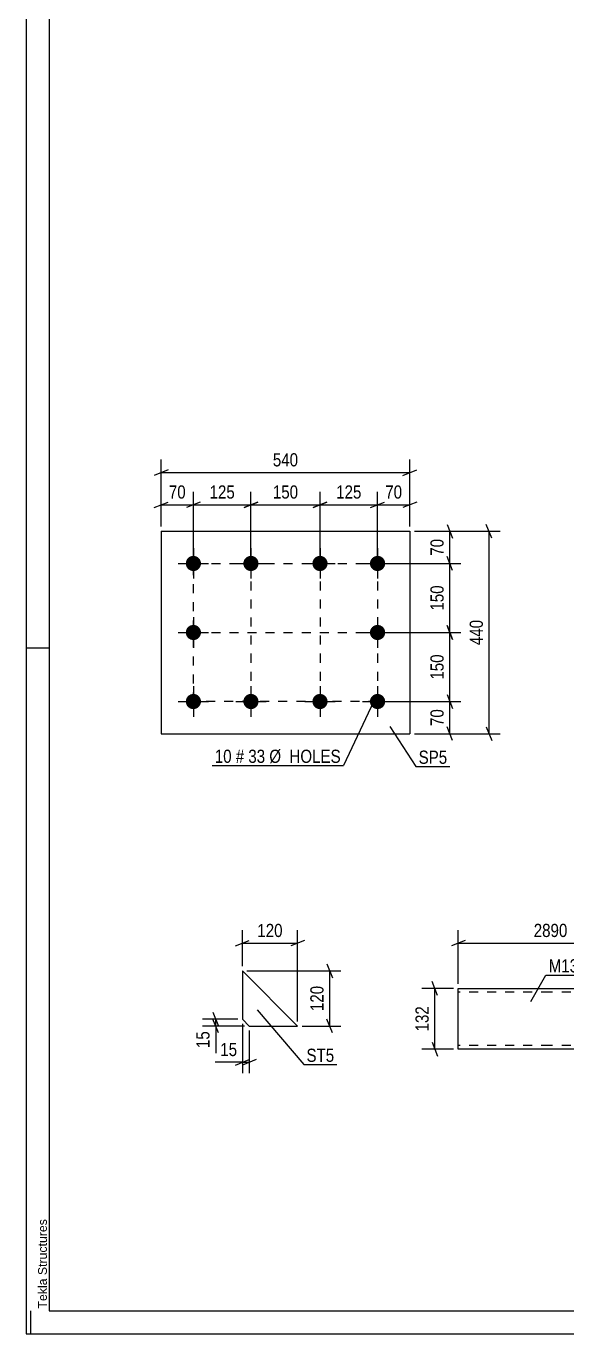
# Model space of a CAD drawing. Header units: millimetres. Extents: x 0 to 841, y 0 to 594.
# Drawn here: x 0 to 117.4, y 0 to 284.2 of the extents above; entities that cross this region are included whole.
import ezdxf

# ---------------------------------------------------------------- set-up
doc = ezdxf.new("R2010")
doc.units = ezdxf.units.MM
doc.linetypes.add('DXK_LINE_DOT2', pattern=[3.9198, 1.9599, -1.9599])
doc.styles.add('Arial', font='ARIAL.TTF', dxfattribs={"height": 0.2})
doc.styles.add('Arial Narrow', font='ARIALN.TTF', dxfattribs={"height": 0.2})

# ---------------------------------------------------------------- blocks, each defined once
blk = doc.blocks.new('Unknown-122570250-1133')
at = {"color": 5, "linetype": 'Continuous'}
for p, q in [((0, 594), (0, 0)), ((5, 589), (5, 5)), ((5, 149), (0, 149)), ((1, 0), (1, 5)), ((5, 5), (836, 5)), ((0, 0), (841, 0))]:
    blk.add_line(p, q, dxfattribs=at)
at = {"color": 174, "linetype": 'Continuous', "style": 'Arial'}
blk.add_text('Tekla Structures', height=1.9102, rotation=90, dxfattribs=at).set_placement((4.5, 5.5))
blk = doc.blocks.new('Part-122570250-4687 - 4681')
at = {"color": 2, "linetype": 'Continuous'}
for p, q in [((93.85, 61.86), (93.85, 75.06)), ((93.85, 75.06), (113.85, 75.06)), ((113.95, 75.06), (133.95, 75.06)), ((133.95, 75.06), (133.95, 61.86)), ((113.85, 61.86), (93.85, 61.86)), ((133.95, 61.86), (113.95, 61.86))]:
    blk.add_line(p, q, dxfattribs=at)
at = {"color": 7, "linetype": 'DXK_LINE_DOT2'}
for p, q in [((113.85, 74.26), (93.85, 74.26)), ((133.95, 74.26), (113.95, 74.26)), ((113.85, 62.66), (93.85, 62.66)), ((133.95, 62.66), (113.95, 62.66)), ((133.95, 62.66), (133.95, 62.72)), ((93.85, 61.86), (93.85, 61.98))]:
    blk.add_line(p, q, dxfattribs=at)
blk = doc.blocks.new('Bolt-122570250-5083 - 5049')
at = {"linetype": 'Continuous'}
for points in [[(36.32, 169.07, -1), (36.32, 165.77, -1)], [(48.82, 169.07, -1), (48.82, 165.77, -1)], [(63.82, 169.07, -1), (63.82, 165.77, -1)], [(76.32, 169.07, -1), (76.32, 165.77, -1)], [(36.32, 154.07, -1), (36.32, 150.77, -1)], [(76.32, 154.07, -1), (76.32, 150.77, -1)], [(36.32, 139.07, -1), (36.32, 135.77, -1)], [(48.82, 139.07, -1), (48.82, 135.77, -1)], [(63.82, 139.07, -1), (63.82, 135.77, -1)], [(76.32, 139.07, -1), (76.32, 135.77, -1)]]:
    blk.add_hatch(color=1, dxfattribs=at).paths.add_polyline_path(points)
at = {"color": 1, "linetype": 'Continuous'}
for p, q in [((36.32, 170.72), (36.32, 164.12)), ((48.82, 170.72), (48.82, 164.12)), ((63.82, 170.72), (63.82, 164.12)), ((76.32, 170.72), (76.32, 164.12)), ((33.02, 167.42), (39.62, 167.42)), ((45.52, 167.42), (52.12, 167.42)), ((60.52, 167.42), (67.12, 167.42)), ((73.02, 167.42), (79.62, 167.42)), ((36.32, 155.72), (36.32, 149.12)), ((76.32, 155.72), (76.32, 149.12)), ((33.02, 152.42), (39.62, 152.42)), ((73.02, 152.42), (79.62, 152.42)), ((36.32, 140.72), (36.32, 134.12)), ((48.82, 140.72), (48.82, 134.12)), ((63.82, 140.72), (63.82, 134.12)), ((76.32, 140.72), (76.32, 134.12)), ((33.02, 137.42), (39.62, 137.42)), ((45.52, 137.42), (52.12, 137.42)), ((60.52, 137.42), (67.12, 137.42)), ((73.02, 137.42), (79.62, 137.42))]:
    blk.add_line(p, q, dxfattribs=at)
blk = doc.blocks.new('Part-122570250-5088 - 5049')
at = {"color": 2, "linetype": 'Continuous'}
for p, q in [((29.32, 174.42), (29.32, 130.42)), ((29.32, 174.42), (83.32, 174.42)), ((83.32, 174.42), (83.32, 130.42)), ((29.32, 130.42), (83.32, 130.42))]:
    blk.add_line(p, q, dxfattribs=at)
blk = doc.blocks.new('Part-122570250-5204 - 5198')
at = {"color": 2, "linetype": 'Continuous'}
for p, q in [((46.95, 78.89), (46.95, 68.39)), ((46.95, 78.89), (58.95, 66.89)), ((46.95, 68.39), (48.45, 66.89)), ((48.45, 66.89), (58.95, 66.89))]:
    blk.add_line(p, q, dxfattribs=at)
blk = doc.blocks.new('Rectangle-122570250-5184 - 5049')
at = {"color": 1, "linetype": 'DXK_LINE_DOT2'}
blk.add_lwpolyline([(36.32, 167.42), (76.32, 167.42), (76.32, 137.42), (36.32, 137.42), (36.32, 167.42)], close=True, dxfattribs=at)
blk = doc.blocks.new('Line-122570250-5177 - 5049')
at = {"color": 1, "linetype": 'DXK_LINE_DOT2'}
blk.add_line((36.32, 152.42), (76.32, 152.42), dxfattribs=at)
blk = doc.blocks.new('Line-122570250-5170 - 5049')
at = {"color": 1, "linetype": 'DXK_LINE_DOT2'}
blk.add_line((48.82, 167.42), (48.82, 137.42), dxfattribs=at)
blk = doc.blocks.new('Line-122570250-5163 - 5049')
at = {"color": 1, "linetype": 'DXK_LINE_DOT2'}
blk.add_line((63.82, 167.42), (63.82, 137.42), dxfattribs=at)
blk = doc.blocks.new('StraightDimension-122570250-4690 - 4681')
at = {"color": 7, "linetype": 'Continuous'}
for p, q in [((95.35, 85.49), (92.35, 84.29)), ((93.85, 76.06), (93.85, 87.74)), ((132.45, 84.29), (135.45, 85.49)), ((133.95, 76.06), (133.95, 87.74)), ((93.85, 84.89), (133.95, 84.89))]:
    blk.add_line(p, q, dxfattribs=at)
at = {"color": 0}
blk.add_wipeout([(118.15, 85.64), (118.15, 89.84), (109.64, 89.84), (109.64, 85.64)], dxfattribs=at)
at = {"color": 3, "style": 'Arial Narrow'}
blk.add_text('2890', height=2.863, dxfattribs=at).set_placement((110.24, 86.24))
blk = doc.blocks.new('StraightDimension-122570250-9480 - 4681')
at = {"color": 7, "linetype": 'Continuous'}
for p, q in [((92.85, 75.06), (85.92, 75.06)), ((89.37, 73.56), (88.17, 76.56)), ((88.77, 61.86), (88.77, 75.06)), ((88.17, 63.36), (89.37, 60.36)), ((92.85, 61.86), (85.92, 61.86))]:
    blk.add_line(p, q, dxfattribs=at)
at = {"color": 0}
blk.add_wipeout([(88.02, 71.8), (83.82, 71.8), (83.82, 65.12), (88.02, 65.12)], dxfattribs=at)
at = {"color": 3, "style": 'Arial Narrow'}
blk.add_text('132', height=2.863, rotation=90.0002, dxfattribs=at).set_placement((87.42, 65.72))
blk = doc.blocks.new('StraightDimension-122570250-6940 - 5049')
at = {"color": 7, "linetype": 'Continuous'}
for p, q in [((36.32, 168.42), (36.32, 183.02)), ((48.82, 168.42), (48.82, 183.02)), ((37.82, 180.77), (34.82, 179.57)), ((36.32, 180.17), (48.82, 180.17)), ((47.32, 179.57), (50.32, 180.77))]:
    blk.add_line(p, q, dxfattribs=at)
at = {"color": 0}
blk.add_wipeout([(45.91, 180.92), (45.91, 185.12), (39.23, 185.12), (39.23, 180.92)], dxfattribs=at)
at = {"color": 3, "style": 'Arial Narrow'}
blk.add_text('125', height=2.863, dxfattribs=at).set_placement((39.83, 181.52))
blk = doc.blocks.new('StraightDimension-122570250-5101 - 5049')
at = {"color": 7, "linetype": 'Continuous'}
for p, q in [((29.32, 175.42), (29.32, 183.02)), ((36.32, 168.42), (36.32, 183.02)), ((27.82, 179.57), (30.82, 180.77)), ((29.32, 180.17), (36.32, 180.17)), ((37.82, 180.77), (34.82, 179.57))]:
    blk.add_line(p, q, dxfattribs=at)
at = {"color": 0}
blk.add_wipeout([(35.25, 180.92), (35.25, 185.12), (30.39, 185.12), (30.39, 180.92)], dxfattribs=at)
at = {"color": 3, "style": 'Arial Narrow'}
blk.add_text('70', height=2.863, dxfattribs=at).set_placement((30.99, 181.52))
blk = doc.blocks.new('StraightDimension-122570250-5090 - 5049')
at = {"color": 7, "linetype": 'Continuous'}
for p, q in [((30.82, 187.77), (27.82, 186.57)), ((29.32, 175.42), (29.32, 190.02)), ((81.82, 186.57), (84.82, 187.77)), ((83.32, 175.42), (83.32, 190.02)), ((29.32, 187.17), (83.32, 187.17))]:
    blk.add_line(p, q, dxfattribs=at)
at = {"color": 0}
blk.add_wipeout([(59.66, 187.92), (59.66, 192.12), (52.98, 192.12), (52.98, 187.92)], dxfattribs=at)
at = {"color": 3, "style": 'Arial Narrow'}
blk.add_text('540', height=2.863, dxfattribs=at).set_placement((53.58, 188.52))
blk = doc.blocks.new('StraightDimension-122570250-5117 - 5049')
at = {"color": 7, "linetype": 'Continuous'}
for p, q in [((76.32, 168.42), (76.32, 183.02)), ((83.32, 175.42), (83.32, 183.02)), ((74.82, 179.57), (77.82, 180.77)), ((76.32, 180.17), (83.32, 180.17)), ((84.82, 180.77), (81.82, 179.57))]:
    blk.add_line(p, q, dxfattribs=at)
at = {"color": 0}
blk.add_wipeout([(82.25, 180.92), (82.25, 185.12), (77.39, 185.12), (77.39, 180.92)], dxfattribs=at)
at = {"color": 3, "style": 'Arial Narrow'}
blk.add_text('70', height=2.863, dxfattribs=at).set_placement((77.99, 181.52))
blk = doc.blocks.new('StraightDimension-122570250-5128 - 5049')
at = {"color": 7, "linetype": 'Continuous'}
for p, q in [((84.32, 174.42), (102.94, 174.42)), ((101.14, 172.92), (99.94, 175.92)), ((100.54, 130.42), (100.54, 174.42)), ((99.94, 131.92), (101.14, 128.92)), ((84.32, 130.42), (102.94, 130.42))]:
    blk.add_line(p, q, dxfattribs=at)
at = {"color": 0}
blk.add_wipeout([(99.79, 155.77), (95.59, 155.77), (95.59, 149.08), (99.79, 149.08)], dxfattribs=at)
at = {"color": 3, "style": 'Arial Narrow'}
blk.add_text('440', height=2.863, rotation=90.0002, dxfattribs=at).set_placement((99.19, 149.68))
blk = doc.blocks.new('StraightDimension-122570250-5139 - 5049')
at = {"color": 7, "linetype": 'Continuous'}
for p, q in [((77.32, 137.42), (94.42, 137.42)), ((91.42, 138.92), (92.62, 135.92)), ((92.02, 130.42), (92.02, 137.42)), ((92.62, 128.92), (91.42, 131.92)), ((84.32, 130.42), (94.42, 130.42))]:
    blk.add_line(p, q, dxfattribs=at)
at = {"color": 0}
blk.add_wipeout([(91.27, 136.35), (87.07, 136.35), (87.07, 131.5), (91.27, 131.5)], dxfattribs=at)
at = {"color": 3, "style": 'Arial Narrow'}
blk.add_text('70', height=2.863, rotation=90.0002, dxfattribs=at).set_placement((90.67, 132.1))
blk = doc.blocks.new('StraightDimension-122570250-5153 - 5049')
at = {"color": 7, "linetype": 'Continuous'}
for p, q in [((84.32, 174.42), (94.42, 174.42)), ((91.42, 175.92), (92.62, 172.92)), ((92.02, 167.42), (92.02, 174.42)), ((92.62, 165.92), (91.42, 168.92)), ((77.32, 167.42), (94.42, 167.42))]:
    blk.add_line(p, q, dxfattribs=at)
at = {"color": 0}
blk.add_wipeout([(91.27, 173.35), (87.07, 173.35), (87.07, 168.5), (91.27, 168.5)], dxfattribs=at)
at = {"color": 3, "style": 'Arial Narrow'}
blk.add_text('70', height=2.863, rotation=90.0002, dxfattribs=at).set_placement((90.67, 169.1))
blk = doc.blocks.new('StraightDimension-122570250-6942 - 5049')
at = {"color": 7, "linetype": 'Continuous'}
for p, q in [((48.82, 168.42), (48.82, 183.02)), ((63.82, 168.42), (63.82, 183.02)), ((50.32, 180.77), (47.32, 179.57)), ((48.82, 180.17), (63.82, 180.17)), ((62.32, 179.57), (65.32, 180.77))]:
    blk.add_line(p, q, dxfattribs=at)
at = {"color": 0}
blk.add_wipeout([(59.66, 180.92), (59.66, 185.12), (52.98, 185.12), (52.98, 180.92)], dxfattribs=at)
at = {"color": 3, "style": 'Arial Narrow'}
blk.add_text('150', height=2.863, dxfattribs=at).set_placement((53.58, 181.52))
blk = doc.blocks.new('StraightDimension-122570250-6944 - 5049')
at = {"color": 7, "linetype": 'Continuous'}
for p, q in [((63.82, 168.42), (63.82, 183.02)), ((76.32, 168.42), (76.32, 183.02)), ((65.32, 180.77), (62.32, 179.57)), ((63.82, 180.17), (76.32, 180.17)), ((74.82, 179.57), (77.82, 180.77))]:
    blk.add_line(p, q, dxfattribs=at)
at = {"color": 0}
blk.add_wipeout([(73.41, 180.92), (73.41, 185.12), (66.73, 185.12), (66.73, 180.92)], dxfattribs=at)
at = {"color": 3, "style": 'Arial Narrow'}
blk.add_text('125', height=2.863, dxfattribs=at).set_placement((67.33, 181.52))
blk = doc.blocks.new('StraightDimension-122570250-6964 - 5049')
at = {"color": 7, "linetype": 'Continuous'}
for p, q in [((92.62, 150.92), (91.42, 153.92)), ((77.32, 152.42), (94.42, 152.42)), ((92.02, 137.42), (92.02, 152.42)), ((77.32, 137.42), (94.42, 137.42)), ((91.42, 138.92), (92.62, 135.92))]:
    blk.add_line(p, q, dxfattribs=at)
at = {"color": 0}
blk.add_wipeout([(91.27, 148.27), (87.07, 148.27), (87.07, 141.58), (91.27, 141.58)], dxfattribs=at)
at = {"color": 3, "style": 'Arial Narrow'}
blk.add_text('150', height=2.863, rotation=90.0002, dxfattribs=at).set_placement((90.67, 142.18))
blk = doc.blocks.new('StraightDimension-122570250-6966 - 5049')
at = {"color": 7, "linetype": 'Continuous'}
for p, q in [((92.62, 165.92), (91.42, 168.92)), ((77.32, 167.42), (94.42, 167.42)), ((92.02, 152.42), (92.02, 167.42)), ((91.42, 153.92), (92.62, 150.92)), ((77.32, 152.42), (94.42, 152.42))]:
    blk.add_line(p, q, dxfattribs=at)
at = {"color": 0}
blk.add_wipeout([(91.27, 163.27), (87.07, 163.27), (87.07, 156.58), (91.27, 156.58)], dxfattribs=at)
at = {"color": 3, "style": 'Arial Narrow'}
blk.add_text('150', height=2.863, rotation=90.0002, dxfattribs=at).set_placement((90.67, 157.18))
blk = doc.blocks.new('StraightDimension-122570250-5233 - 5198')
at = {"color": 7, "linetype": 'Continuous'}
for p, q in [((46.95, 67.39), (46.95, 56.62)), ((48.45, 65.89), (48.45, 56.62)), ((45.45, 58.42), (48.45, 59.62)), ((49.95, 59.62), (46.95, 58.42)), ((46.95, 59.02), (48.45, 59.02))]:
    blk.add_line(p, q, dxfattribs=at)
at = {"color": 0}
blk.add_wipeout([(46.42, 59.77), (46.42, 63.97), (41.57, 63.97), (41.57, 59.77)], dxfattribs=at)
at = {"color": 7, "linetype": 'Continuous'}
blk.add_line((46.95, 59.02), (41.04, 59.02), dxfattribs=at)
blk.add_line((46.95, 59.02), (41.04, 59.02), dxfattribs=at)
at = {"color": 3, "style": 'Arial Narrow'}
blk.add_text('15', height=2.863, dxfattribs=at).set_placement((42.17, 60.37))
blk = doc.blocks.new('StraightDimension-122570250-5224 - 5198')
at = {"color": 7, "linetype": 'Continuous'}
for p, q in [((45.45, 84.29), (48.45, 85.49)), ((46.95, 79.89), (46.95, 87.74)), ((60.45, 85.49), (57.45, 84.29)), ((58.95, 67.89), (58.95, 87.74)), ((46.95, 84.89), (58.95, 84.89))]:
    blk.add_line(p, q, dxfattribs=at)
at = {"color": 0}
blk.add_wipeout([(56.29, 85.64), (56.29, 89.84), (49.61, 89.84), (49.61, 85.64)], dxfattribs=at)
at = {"color": 3, "style": 'Arial Narrow'}
blk.add_text('120', height=2.863, dxfattribs=at).set_placement((50.21, 86.24))
blk = doc.blocks.new('StraightDimension-122570250-5206 - 5198')
at = {"color": 7, "linetype": 'Continuous'}
for p, q in [((65.33, 80.39), (66.53, 77.39)), ((47.95, 78.89), (68.33, 78.89)), ((65.93, 66.89), (65.93, 78.89)), ((66.53, 65.39), (65.33, 68.39)), ((59.95, 66.89), (68.33, 66.89))]:
    blk.add_line(p, q, dxfattribs=at)
at = {"color": 0}
blk.add_wipeout([(65.18, 76.23), (60.98, 76.23), (60.98, 69.55), (65.18, 69.55)], dxfattribs=at)
at = {"color": 3, "style": 'Arial Narrow'}
blk.add_text('120', height=2.863, rotation=90.0002, dxfattribs=at).set_placement((64.58, 70.15))
blk = doc.blocks.new('StraightDimension-122570250-5213 - 5198')
at = {"color": 7, "linetype": 'Continuous'}
for p, q in [((45.95, 68.39), (38.32, 68.39)), ((40.57, 69.89), (41.77, 66.89)), ((41.77, 65.39), (40.57, 68.39)), ((41.17, 66.89), (41.17, 68.39)), ((47.45, 66.89), (38.32, 66.89))]:
    blk.add_line(p, q, dxfattribs=at)
at = {"color": 0}
blk.add_wipeout([(40.42, 66.36), (36.22, 66.36), (36.22, 61.51), (40.42, 61.51)], dxfattribs=at)
at = {"color": 7, "linetype": 'Continuous'}
blk.add_line((41.17, 66.89), (41.17, 60.98), dxfattribs=at)
blk.add_line((41.17, 66.89), (41.17, 60.98), dxfattribs=at)
at = {"color": 3, "style": 'Arial Narrow'}
blk.add_text('15', height=2.863, rotation=90.0002, dxfattribs=at).set_placement((39.82, 62.11))
blk = doc.blocks.new('Mark-122570250-4683 - 4681')
at = {"color": 0}
blk.add_wipeout([(123.54, 78.55), (123.54, 81.55), (113.49, 81.55), (113.49, 78.55)], dxfattribs=at)
blk.add_wipeout([(123.54, 78.55), (123.54, 81.55), (113.49, 81.55), (113.49, 78.55)], dxfattribs=at)
at = {"color": 30, "linetype": 'Continuous'}
for p, q in [((109.59, 72.21), (112.89, 77.95)), ((112.89, 77.95), (124.14, 77.95))]:
    blk.add_line(p, q, dxfattribs=at)
at = {"color": 3, "style": 'Arial Narrow'}
blk.add_text('M1304', height=2.863, dxfattribs=at).set_placement((113.49, 78.55))
blk = doc.blocks.new('Mark-122570250-5079 - 5049')
at = {"color": 0}
blk.add_wipeout([(44.63, 124.09), (44.63, 127.09), (40.97, 127.09), (40.97, 124.09)], dxfattribs=at)
blk.add_wipeout([(44.63, 124.09), (44.63, 127.09), (40.97, 127.09), (40.97, 124.09)], dxfattribs=at)
blk.add_wipeout([(47.35, 124.09), (47.35, 127.09), (45.53, 127.09), (45.53, 124.09)], dxfattribs=at)
blk.add_wipeout([(47.35, 124.09), (47.35, 127.09), (45.53, 127.09), (45.53, 124.09)], dxfattribs=at)
at = {"color": 3, "style": 'Arial Narrow'}
blk.add_text('10', height=2.863, dxfattribs=at).set_placement((40.97, 124.09))
at = {"color": 0}
blk.add_wipeout([(51.91, 124.09), (51.91, 127.09), (48.25, 127.09), (48.25, 124.09)], dxfattribs=at)
blk.add_wipeout([(51.91, 124.09), (51.91, 127.09), (48.25, 127.09), (48.25, 124.09)], dxfattribs=at)
at = {"color": 3, "style": 'Arial Narrow'}
blk.add_text('#', height=2.86, dxfattribs=at).set_placement((45.53, 124.09))
at = {"color": 0}
blk.add_wipeout([(68.34, 124.09), (68.34, 127.09), (52.81, 127.09), (52.81, 124.09)], dxfattribs=at)
blk.add_wipeout([(68.34, 124.09), (68.34, 127.09), (52.81, 127.09), (52.81, 124.09)], dxfattribs=at)
at = {"color": 7, "linetype": 'Continuous'}
for p in [(75.51, 137.5), (40.37, 123.49)]:
    blk.add_line(p, (68.94, 123.49), dxfattribs=at)
at = {"color": 3, "style": 'Arial Narrow'}
for s, p in [('33', (48.25, 124.09)), ('Ø  HOLES', (52.81, 124.09))]:
    blk.add_text(s, height=2.863, dxfattribs=at).set_placement(p)
blk = doc.blocks.new('Mark-122570250-5084 - 5049')
at = {"color": 0}
blk.add_wipeout([(91.45, 123.88), (91.45, 126.88), (85.24, 126.88), (85.24, 123.88)], dxfattribs=at)
blk.add_wipeout([(91.45, 123.88), (91.45, 126.88), (85.24, 126.88), (85.24, 123.88)], dxfattribs=at)
at = {"color": 30, "linetype": 'Continuous'}
for p, q in [((78.96, 131.98), (84.64, 123.28)), ((84.64, 123.28), (92.05, 123.28))]:
    blk.add_line(p, q, dxfattribs=at)
at = {"color": 3, "style": 'Arial Narrow'}
blk.add_text('SP5', height=2.863, dxfattribs=at).set_placement((85.24, 123.88))
blk = doc.blocks.new('Mark-122570250-5200 - 5198')
at = {"color": 0}
blk.add_wipeout([(66.91, 59.11), (66.91, 62.11), (60.88, 62.11), (60.88, 59.11)], dxfattribs=at)
blk.add_wipeout([(66.91, 59.11), (66.91, 62.11), (60.88, 62.11), (60.88, 59.11)], dxfattribs=at)
at = {"color": 30, "linetype": 'Continuous'}
for p, q in [((50.16, 70.44), (60.28, 58.51)), ((60.28, 58.51), (67.51, 58.51))]:
    blk.add_line(p, q, dxfattribs=at)
at = {"color": 3, "style": 'Arial Narrow'}
blk.add_text('ST5', height=2.863, dxfattribs=at).set_placement((60.88, 59.11))

msp = doc.modelspace()

# ---------------------------------------------------------------- block references
for name in ['Unknown-122570250-1133', 'Part-122570250-5088 - 5049', 'Bolt-122570250-5083 - 5049', 'Rectangle-122570250-5184 - 5049', 'Line-122570250-5170 - 5049', 'Line-122570250-5163 - 5049', 'Line-122570250-5177 - 5049', 'Part-122570250-5204 - 5198', 'Part-122570250-4687 - 4681']:
    msp.add_blockref(name, (0, 0))

# ---------------------------------------------------------------- next in the draw order: block references
for name in ['StraightDimension-122570250-6940 - 5049', 'Mark-122570250-5079 - 5049', 'StraightDimension-122570250-4690 - 4681', 'StraightDimension-122570250-5233 - 5198']:
    msp.add_blockref(name, (0, 0))

# ---------------------------------------------------------------- next in the draw order: block references
for name in ['StraightDimension-122570250-5101 - 5049', 'StraightDimension-122570250-5224 - 5198', 'Mark-122570250-4683 - 4681', 'StraightDimension-122570250-9480 - 4681']:
    msp.add_blockref(name, (0, 0))

# ---------------------------------------------------------------- next in the draw order: block references
for name in ['StraightDimension-122570250-5090 - 5049', 'StraightDimension-122570250-5206 - 5198']:
    msp.add_blockref(name, (0, 0))

# ---------------------------------------------------------------- next in the draw order: block references
for name in ['StraightDimension-122570250-6942 - 5049', 'StraightDimension-122570250-5117 - 5049', 'StraightDimension-122570250-5213 - 5198', 'Mark-122570250-5200 - 5198']:
    msp.add_blockref(name, (0, 0))

# ---------------------------------------------------------------- next in the draw order: block references
msp.add_blockref('StraightDimension-122570250-5128 - 5049', (0, 0))

# ---------------------------------------------------------------- next in the draw order: block references
for name in ['StraightDimension-122570250-5153 - 5049', 'StraightDimension-122570250-5139 - 5049']:
    msp.add_blockref(name, (0, 0))

# ---------------------------------------------------------------- next in the draw order: block references
for name in ['StraightDimension-122570250-6944 - 5049', 'StraightDimension-122570250-6964 - 5049', 'Mark-122570250-5084 - 5049']:
    msp.add_blockref(name, (0, 0))

# ---------------------------------------------------------------- next in the draw order: block references
msp.add_blockref('StraightDimension-122570250-6966 - 5049', (0, 0))

doc.saveas('drawing.dxf')
